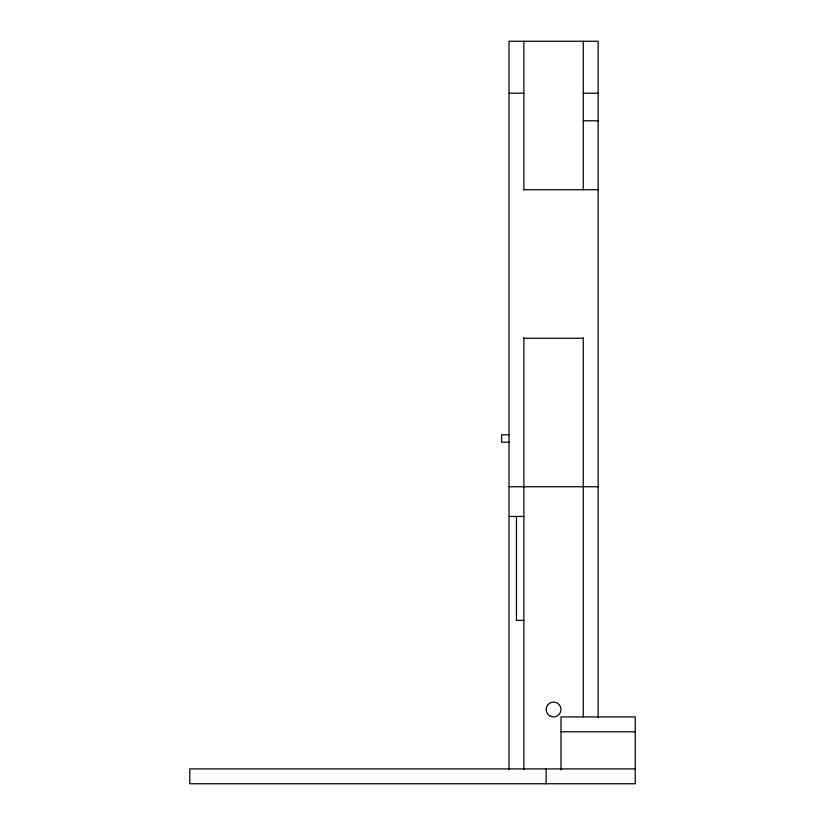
<?xml version="1.0" encoding="UTF-8"?>
<svg xmlns="http://www.w3.org/2000/svg" width="825" height="825" viewBox="0 0 825 825"><rect width="100%" height="100%" fill="white"/><g stroke="black" fill="none" stroke-linecap="round" stroke-linejoin="round"><path stroke-width="1.24" d="M509.025 93.225L523.875 93.225M583.275 93.225L598.125 93.225M583.275 120.801L598.125 120.801M523.875 189.75L598.125 189.75M523.875 338.25L583.275 338.25M509.025 434.775L501.6 434.775L501.6 442.2L509.025 442.2M509.025 486.75L598.125 486.75M509.025 516.45L523.875 516.45M523.875 620.4L516.45 620.4L516.45 516.45M561 731.775L635.25 731.775M635.25 768.9L189.75 768.9L189.75 783.75L635.25 783.75L635.25 716.925L561 716.925L561 769.808M598.125 717.492L598.125 41.25L509.025 41.25L509.025 769.612M583.275 41.25L583.275 189.75M583.275 337.734L583.275 716.894M546.15 768.9L546.15 783.75M523.875 41.25L523.875 189.977M523.875 337.734L523.875 769.612M549.863 715.935A7.425 7.425 0 0 0 561 709.5A7.425 7.425 0 0 0 549.863 703.065A7.425 7.425 0 0 0 549.863 715.935"/></g></svg>
